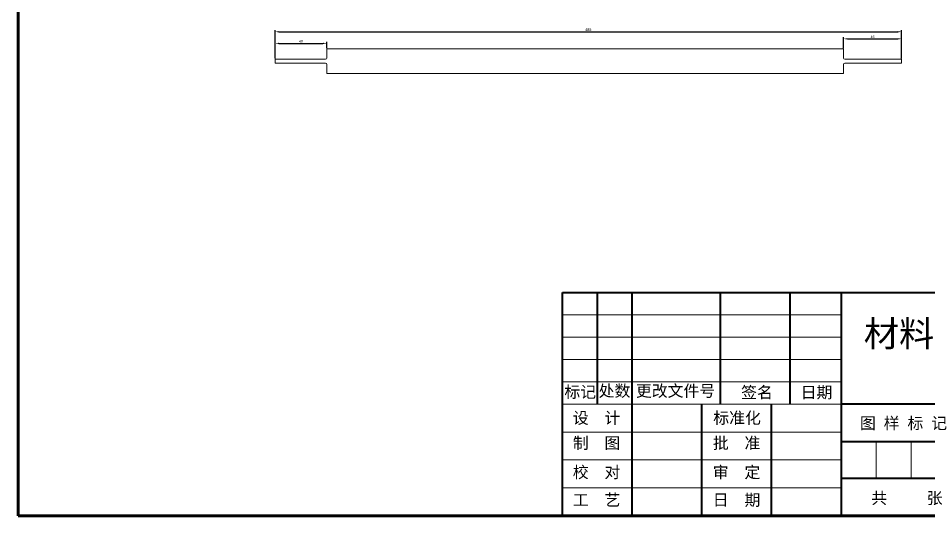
# Model space of a CAD drawing. Header units: millimetres. Extents: x 8228 to 14419, y 2533 to 3289.
# Drawn here: x 8228 to 8933, y 2533 to 2918 of the extents above; entities that cross this region are included whole.
import ezdxf

# ---------------------------------------------------------------- set-up
doc = ezdxf.new("R2010")
doc.units = ezdxf.units.MM
doc.linetypes.add('CENTER', pattern=[50.8, 31.75, -6.35, 6.35, -6.35])
for name, color, linetype, lineweight in [('中心线', 1, 'CENTER', 5), ('标注', 3, 'Continuous', 5), ('粗实线', 7, 'Continuous', 40), ('线框', 7, 'Continuous', 60), ('细实线', 5, 'Continuous', 5)]:
    doc.layers.add(name, color=color, linetype=linetype, lineweight=lineweight)
doc.styles.get("Standard").update_dxf_attribs({"font": 'arial.ttf'})
doc.styles.add('样式 2', font='arial.ttf', dxfattribs={"height": 2})
doc.dimstyles.new('样式0-2', dxfattribs={"dimtxt": 2, "dimasz": 3, "dimexe": 1.25, "dimexo": 0.625, "dimtad": 1, "dimdsep": 46, "dimtxsty": 'Standard', "dimcen": 2.5, "dimazin": 0, "dimtfac": 1, "dimtmove": 0, "dimatfit": 3, "dimfxl": 1, "dimarcsym": 0})

# ---------------------------------------------------------------- blocks, each defined once
blk = doc.blocks.new('*D37')
at = {"layer": 'Defpoints', "color": 0, "ltscale": 0.1, "transparency": 16777216}
for p in [(8467.22, 2898.4), (8467.22, 2894.05), (8427.22, 2886.05)]:
    blk.add_point(p, dxfattribs=at)
at = {"layer": '标注', "color": 0, "lineweight": -2, "ltscale": 0.1, "transparency": 16777216}
for p, q in [((8427.22, 2886.67), (8427.22, 2899.65)), ((8430.22, 2898.4), (8464.22, 2898.4)), ((8467.22, 2894.67), (8467.22, 2899.65))]:
    blk.add_line(p, q, dxfattribs=at)
at = {"layer": '标注', "color": 0, "ltscale": 0.1, "transparency": 16777216}
for points in [[(8430.22, 2898.9), (8430.22, 2897.9), (8427.22, 2898.4)], [(8464.22, 2898.9), (8464.22, 2897.9), (8467.22, 2898.4)]]:
    blk.add_solid(points, dxfattribs=at)
at = {"layer": '标注', "color": 0, "ltscale": 0.1, "transparency": 16777216, "insert": (8447.22, 2900.05), "char_height": 2, "attachment_point": 5}
blk.add_mtext('40', dxfattribs=at)
blk = doc.blocks.new('*D136')
at = {"layer": 'Defpoints', "color": 0, "transparency": 16777216}
for p in [(8912.22, 2907.36), (8427.22, 2886.05), (8912.22, 2886.05)]:
    blk.add_point(p, dxfattribs=at)
at = {"layer": '标注', "color": 0, "lineweight": -2, "transparency": 16777216}
for p, q in [((8427.22, 2886.67), (8427.22, 2908.61)), ((8430.22, 2907.36), (8909.22, 2907.36)), ((8912.22, 2886.67), (8912.22, 2908.61))]:
    blk.add_line(p, q, dxfattribs=at)
at = {"layer": '标注', "color": 0, "transparency": 16777216}
for points in [[(8430.22, 2907.86), (8430.22, 2906.86), (8427.22, 2907.36)], [(8909.22, 2907.86), (8909.22, 2906.86), (8912.22, 2907.36)]]:
    blk.add_solid(points, dxfattribs=at)
at = {"layer": '标注', "color": 0, "transparency": 16777216, "insert": (8669.72, 2909), "char_height": 2, "attachment_point": 5}
blk.add_mtext('485', dxfattribs=at)
blk = doc.blocks.new('*D137')
at = {"layer": 'Defpoints', "color": 0, "transparency": 16777216}
for p in [(8912.22, 2901.9), (8867.22, 2894.05), (8912.22, 2886.05)]:
    blk.add_point(p, dxfattribs=at)
at = {"layer": '标注', "color": 0, "lineweight": -2, "transparency": 16777216}
for p, q in [((8867.22, 2894.67), (8867.22, 2903.15)), ((8870.22, 2901.9), (8909.22, 2901.9)), ((8912.22, 2886.67), (8912.22, 2903.15))]:
    blk.add_line(p, q, dxfattribs=at)
at = {"layer": '标注', "color": 0, "transparency": 16777216}
for points in [[(8870.22, 2902.4), (8870.22, 2901.4), (8867.22, 2901.9)], [(8909.22, 2902.4), (8909.22, 2901.4), (8912.22, 2901.9)]]:
    blk.add_solid(points, dxfattribs=at)
at = {"layer": '标注', "color": 0, "transparency": 16777216, "insert": (8889.72, 2903.54), "char_height": 2, "attachment_point": 5}
blk.add_mtext('45', dxfattribs=at)

msp = doc.modelspace()

# ---------------------------------------------------------------- linework, layer by layer
at = {"linetype": 'Continuous', "lineweight": 15, "ltscale": 0.1}
for p, q in [((8867.215, 2894.047), (8467.215, 2894.047)), ((8467.215, 2894.047), (8467.215, 2887.047)), ((8867.215, 2894.047), (8867.215, 2887.047)), ((8427.215, 2883.047), (8427.215, 2886.047)), ((8427.215, 2886.047), (8466.215, 2886.047)), ((8427.215, 2883.047), (8466.215, 2883.047)), ((8912.215, 2886.047), (8868.215, 2886.047)), ((8912.215, 2883.047), (8868.215, 2883.047)), ((8912.215, 2886.047), (8912.215, 2883.047)), ((8467.215, 2882.047), (8467.215, 2875.047)), ((8867.215, 2882.047), (8867.215, 2875.047)), ((8867.215, 2875.047), (8467.215, 2875.047))]:
    msp.add_line(p, q, dxfattribs=at)
for centre, start, end in [((8466.215, 2887.047), 270, 0), ((8466.215, 2882.047), 0, 90), ((8868.215, 2887.047), 180, 270), ((8868.215, 2882.047), 90, 180)]:
    msp.add_arc(centre, 1, start, end, dxfattribs=at)
at = {"layer": '粗实线', "ltscale": 0.1}
for p, q in [((8649.591, 2705.436), (9297.591, 2705.436)), ((8649.591, 2532.636), (8649.591, 2705.436)), ((8676.84, 2619.036), (8676.84, 2705.436)), ((8703.591, 2532.636), (8703.591, 2705.436)), ((8771.991, 2619.036), (8771.991, 2705.436)), ((8825.991, 2619.036), (8825.991, 2705.436)), ((8865.591, 2532.636), (8865.591, 2705.436)), ((8757.591, 2532.636), (8757.591, 2619.036)), ((8811.591, 2532.636), (8811.591, 2619.036)), ((9081.591, 2619.036), (8865.591, 2619.036)), ((8865.591, 2590.236), (9297.591, 2590.236)), ((9081.591, 2561.436), (8865.591, 2561.436))]:
    msp.add_line(p, q, dxfattribs=at)
at = {"layer": '线框', "ltscale": 0.1}
for p, q in [((8228.391, 2532.636), (8228.391, 3288.636)), ((9297.591, 2532.636), (8228.391, 2532.636))]:
    msp.add_line(p, q, dxfattribs=at)
at = {"layer": '细实线'}
for p, q in [((8865.591, 2688.156), (8649.591, 2688.156)), ((8865.591, 2670.876), (8649.591, 2670.876)), ((8865.591, 2653.596), (8649.591, 2653.596)), ((8865.591, 2636.316), (8649.591, 2636.316)), ((8865.591, 2619.036), (8649.591, 2619.036)), ((8865.591, 2597.436), (8649.591, 2597.436)), ((8892.591, 2561.436), (8892.591, 2590.236)), ((8919.591, 2561.436), (8919.591, 2590.236)), ((8865.591, 2575.836), (8649.591, 2575.836)), ((8865.591, 2554.236), (8649.591, 2554.236))]:
    msp.add_line(p, q, dxfattribs=at)

# ---------------------------------------------------------------- texts
at = {"layer": '中心线', "insert": (8882.917, 2683.622), "char_height": 20, "attachment_point": 1, "style": '样式 2'}
msp.add_mtext_dynamic_manual_height_columns('{\\fSimSun|b0|i0|c134|p2;\\C2;材料：铝合金}', width=219.29884, gutter_width=10, heights=[0], dxfattribs=at)
at = {"layer": '细实线', "char_height": 9, "attachment_point": 1}
for s, insert, width in [('{\\f宋体|b0|i0|c134|p2;标记}', (8651.163, 2633.019), 31.5), ('{\\f宋体|b0|i0|c134|p2;处数}', (8677.68, 2633.854), 31.5), ('{\\f宋体|b0|i0|c134|p2;更改文件号}', (8706.546, 2633.854), 67.5), ('{\\f宋体|b0|i0|c134|p2;签名}', (8787.981, 2632.717), 31.5), ('{\\f宋体|b0|i0|c134|p2;日期}', (8834.091, 2632.717), 31.5), ('{\\f宋体|b0|i0|c134|p2;设  计}', (8657.679, 2612.927), 72), ('{\\f宋体|b0|i0|c134|p2;标准化}', (8766.422, 2612.927), 72), ('{\\f宋体|b0|i0|c134|p2;图 样 标 记}', (8879.959, 2608.869), 81.10836), ('{\\f宋体|b0|i0|c134|p2;制  图}', (8657.679, 2593.484), 72), ('{\\f宋体|b0|i0|c134|p2;批  准}', (8766.061, 2593.484), 72), ('{\\f宋体|b0|i0|c134|p2;校  对}', (8657.679, 2570.885), 72), ('{\\f宋体|b0|i0|c134|p2;审  定}', (8766.061, 2570.885), 72), ('{\\f宋体|b0|i0|c134|p2; 共     张}', (8882.624, 2550.888), 72.77832), ('{\\f宋体|b0|i0|c134|p2;工  艺}', (8657.679, 2549.421), 72), ('{\\f宋体|b0|i0|c134|p2;日  期}', (8766.061, 2549.421), 72)]:
    msp.add_mtext(s, dxfattribs=dict(at, insert=insert, width=width))

# ---------------------------------------------------------------- dimensions: what is measured, and where the dimension line sits
at = {"layer": '标注'}
for base, p1, picture, middle in [((8912.215, 2907.356), (8427.215, 2886.047), '*D136', (8669.715, 2907.356)), ((8912.215, 2901.896), (8867.215, 2894.047), '*D137', (8889.715, 2901.896))]:
    dim = msp.add_linear_dim(base=base, p1=p1, p2=(8912.215, 2886.047), dimstyle='样式0-2', dxfattribs=at)
    dim.commit()
    dim.dimension.update_dxf_attribs({"geometry": picture, "text_midpoint": middle, "dimtype": 160})
at = {"layer": '标注', "ltscale": 0.1}
dim = msp.add_linear_dim(base=(8467.215, 2898.401), p1=(8427.215, 2886.047), p2=(8467.215, 2894.047), dimstyle='样式0-2', dxfattribs=at)
dim.commit()
dim.dimension.update_dxf_attribs({"geometry": '*D37', "text_midpoint": (8447.215, 2898.401), "dimtype": 160})

doc.saveas('drawing.dxf')
